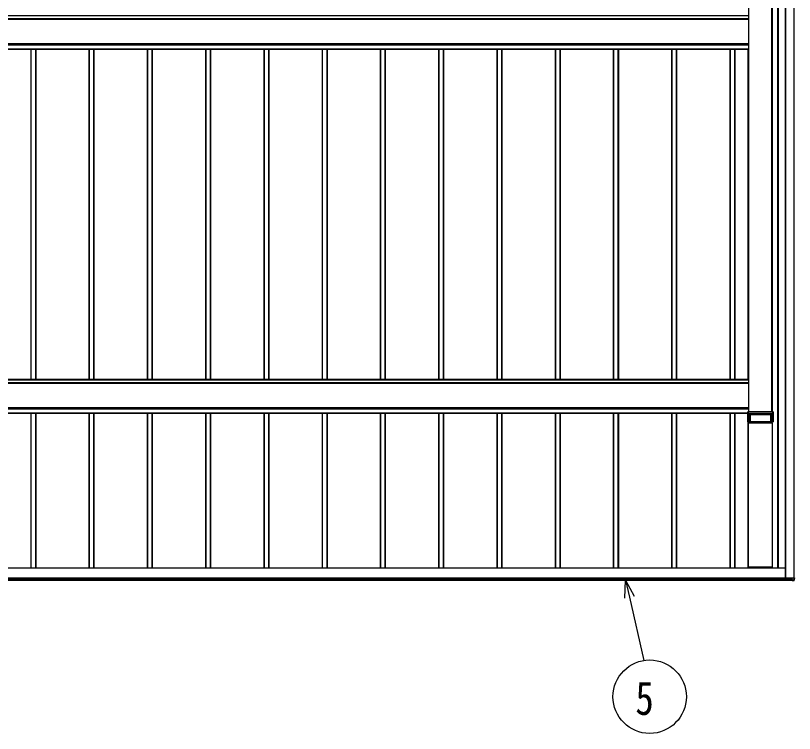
# Model space of a CAD drawing. Units: millimetres, scale not verified. Extents: x -14718 to 14718, y -10396 to 10396.
# Drawn here: x -4719 to -2046, y -3671 to -1207 of the extents above; entities that cross this region are included whole.
import ezdxf
from ezdxf.enums import TextEntityAlignment as Align

# ---------------------------------------------------------------- set-up
doc = ezdxf.new("R2010")
doc.units = ezdxf.units.MM
doc.header["$LTSCALE"] = 50
doc.layers.add('0-4_YKK_A1', color=4, linetype='Continuous')
doc.layers.add('0-5_YKK_D', color=6, linetype='Continuous')
doc.styles.add('ＭＳ ゴシック', font='')
doc.styles.get('ＭＳ ゴシック').set_extended_font_data('MS Gothic')

msp = doc.modelspace()

# ---------------------------------------------------------------- linework, layer by layer
at = {"layer": '0-4_YKK_A1'}
for p, q in [((-2077.43, 1859.6), (-2077.43, -3138.06)), ((-2076.93, 1859.61), (-2076.93, -3138.04)), ((-2047.93, 1858.12), (-2047.93, -3136.49)), ((-2047.43, 1858.1), (-2047.43, -3136.49)), ((-2102.93, -3103.62), (-2102.93, 1745.57)), ((-2102.43, -3103.62), (-2102.43, 1745.56)), ((-2100.43, -3103.62), (-2100.43, 1744.45)), ((-2202.43, -2567.3), (-2202.43, 1294.25)), ((-2201.93, -2567.3), (-2201.93, 1294.25)), ((-2122.93, -2567.3), (-2122.93, 1294.25)), ((-2122.43, -2567.3), (-2122.43, 1294.25)), ((-2122.13, -2567.3), (-2122.13, 1294.24)), ((-2121.93, 1294.23), (-2121.93, -2567.3)), ((-7301.93, -1207.73), (-2202.93, -1207.73)), ((-2202.93, -1218.77), (-7301.93, -1218.77)), ((-7301.93, -1219.25), (-2202.93, -1219.25)), ((-2202.93, -1219.25), (-2202.93, -1218.77)), ((-2202.43, -1231.62), (-2202.93, -1231.62)), ((-2202.43, -1233.35), (-2202.93, -1233.35)), ((-7301.93, -1303.2), (-2202.93, -1303.2)), ((-7301.93, -1303.72), (-2202.93, -1303.72)), ((-7301.93, -1307.14), (-2202.93, -1307.14)), ((-7301.93, -1308.17), (-2202.93, -1308.17)), ((-2202.43, -1289.59), (-2202.93, -1289.59)), ((-2202.43, -1291.32), (-2202.93, -1291.32)), ((-2202.93, -1307.14), (-2202.93, -1303.72)), ((-2202.93, -1308.17), (-2202.93, -1307.14)), ((-7301.93, -1321.66), (-2202.93, -1321.66)), ((-7301.93, -1322.18), (-2202.93, -1322.18)), ((-7301.93, -1322.23), (-2202.93, -1322.23)), ((-7300.43, -1322.23), (-2204.43, -1322.23)), ((-4666.43, -2456.49), (-4666.43, -1322.23)), ((-4665.43, -2456.49), (-4665.43, -1322.23)), ((-4650.43, -2456.49), (-4650.43, -1322.23)), ((-4649.43, -2456.49), (-4649.43, -1322.23)), ((-4649.13, -2456.49), (-4649.13, -1322.23)), ((-4466.43, -2456.49), (-4466.43, -1322.23)), ((-4465.43, -2456.49), (-4465.43, -1322.23)), ((-4450.43, -2456.49), (-4450.43, -1322.23)), ((-4449.43, -2456.49), (-4449.43, -1322.23)), ((-4449.13, -2456.49), (-4449.13, -1322.23)), ((-4266.43, -2456.49), (-4266.43, -1322.23)), ((-4265.43, -2456.49), (-4265.43, -1322.23)), ((-4250.43, -2456.49), (-4250.43, -1322.23)), ((-4249.43, -2456.49), (-4249.43, -1322.23)), ((-4249.13, -2456.49), (-4249.13, -1322.23)), ((-4066.43, -2456.49), (-4066.43, -1322.23)), ((-4065.43, -2456.49), (-4065.43, -1322.23)), ((-4050.43, -2456.49), (-4050.43, -1322.23)), ((-4049.43, -2456.49), (-4049.43, -1322.23)), ((-4049.13, -2456.49), (-4049.13, -1322.23)), ((-3866.43, -2456.49), (-3866.43, -1322.23)), ((-3865.43, -2456.49), (-3865.43, -1322.23)), ((-3850.43, -2456.49), (-3850.43, -1322.23)), ((-3849.43, -2456.49), (-3849.43, -1322.23)), ((-3849.13, -2456.49), (-3849.13, -1322.23)), ((-3666.43, -2456.49), (-3666.43, -1322.23)), ((-3665.43, -2456.49), (-3665.43, -1322.23)), ((-3650.43, -2456.49), (-3650.43, -1322.23)), ((-3649.43, -2456.49), (-3649.43, -1322.23)), ((-3649.13, -2456.49), (-3649.13, -1322.23)), ((-3466.43, -2456.49), (-3466.43, -1322.23)), ((-3465.43, -2456.49), (-3465.43, -1322.23)), ((-3450.43, -2456.49), (-3450.43, -1322.23)), ((-3449.43, -2456.49), (-3449.43, -1322.23)), ((-3449.13, -2456.49), (-3449.13, -1322.23)), ((-3266.43, -2456.49), (-3266.43, -1322.23)), ((-3265.43, -2456.49), (-3265.43, -1322.23)), ((-3250.43, -2456.49), (-3250.43, -1322.23)), ((-3249.43, -2456.49), (-3249.43, -1322.23)), ((-3249.13, -2456.49), (-3249.13, -1322.23)), ((-3066.43, -2456.49), (-3066.43, -1322.23)), ((-3065.43, -2456.49), (-3065.43, -1322.23)), ((-3050.43, -2456.49), (-3050.43, -1322.23)), ((-3049.43, -2456.49), (-3049.43, -1322.23)), ((-3049.13, -2456.49), (-3049.13, -1322.23)), ((-2866.43, -2456.49), (-2866.43, -1322.23)), ((-2865.43, -2456.49), (-2865.43, -1322.23)), ((-2850.43, -2456.49), (-2850.43, -1322.23)), ((-2849.43, -2456.49), (-2849.43, -1322.23)), ((-2849.13, -2456.49), (-2849.13, -1322.23)), ((-2666.43, -2456.49), (-2666.43, -1322.23)), ((-2665.43, -2456.49), (-2665.43, -1322.23)), ((-2650.43, -2456.49), (-2650.43, -1322.23)), ((-2649.43, -2456.49), (-2649.43, -1322.23)), ((-2649.13, -2456.49), (-2649.13, -1322.23)), ((-2466.43, -2456.49), (-2466.43, -1322.23)), ((-2465.43, -2456.49), (-2465.43, -1322.23)), ((-2450.43, -2456.49), (-2450.43, -1322.23)), ((-2449.43, -2456.49), (-2449.43, -1322.23)), ((-2449.13, -2456.49), (-2449.13, -1322.23)), ((-2266.43, -2456.49), (-2266.43, -1322.23)), ((-2265.43, -2456.49), (-2265.43, -1322.23)), ((-2250.43, -2456.49), (-2250.43, -1322.23)), ((-2249.43, -2456.49), (-2249.43, -1322.23)), ((-2249.13, -2456.49), (-2249.13, -1322.23)), ((-2204.43, -2456.49), (-2204.43, -1322.23)), ((-2202.93, -1322.23), (-2202.93, -1322.18)), ((-2202.93, -1322.23), (-2202.93, -1322.23)), ((-2202.93, -2456.49), (-7301.93, -2456.49)), ((-7301.93, -2456.97), (-2202.93, -2456.97)), ((-2202.93, -2468.01), (-7301.93, -2468.01)), ((-7301.93, -2468.49), (-2202.93, -2468.49)), ((-2202.93, -2468.49), (-2202.93, -2468.01)), ((-2202.43, -2480.86), (-2202.93, -2480.86)), ((-2202.43, -2482.59), (-2202.93, -2482.59)), ((-2202.43, -2538.83), (-2202.93, -2538.83)), ((-7301.93, -2552.44), (-2202.93, -2552.44)), ((-7301.93, -2552.96), (-2202.93, -2552.96)), ((-7301.93, -2556.38), (-2202.93, -2556.38)), ((-7301.93, -2557.41), (-2202.93, -2557.41)), ((-2202.43, -2540.56), (-2202.93, -2540.56)), ((-2202.93, -2556.38), (-2202.93, -2552.96)), ((-2202.93, -2557.41), (-2202.93, -2556.38)), ((-2202.93, -2567.3), (-2202.93, -2557.41)), ((-7299.43, -2570.9), (-2205.43, -2570.9)), ((-7299.43, -2571.42), (-2205.43, -2571.42)), ((-7299.43, -2571.47), (-2205.43, -2571.47)), ((-7299.43, -2571.47), (-2205.43, -2571.47)), ((-4666.43, -3103.62), (-4666.43, -2571.47)), ((-4665.43, -3103.62), (-4665.43, -2571.47)), ((-4650.43, -3103.62), (-4650.43, -2571.47)), ((-4649.43, -3103.62), (-4649.43, -2571.47)), ((-4649.13, -3103.62), (-4649.13, -2571.47)), ((-4466.43, -3103.62), (-4466.43, -2571.47)), ((-4465.43, -3103.62), (-4465.43, -2571.47)), ((-4450.43, -3103.62), (-4450.43, -2571.47)), ((-4449.43, -3103.62), (-4449.43, -2571.47)), ((-4449.13, -3103.62), (-4449.13, -2571.47)), ((-4266.43, -3103.62), (-4266.43, -2571.47)), ((-4265.43, -3103.62), (-4265.43, -2571.47)), ((-4250.43, -3103.62), (-4250.43, -2571.47)), ((-4249.43, -3103.62), (-4249.43, -2571.47)), ((-4249.13, -3103.62), (-4249.13, -2571.47)), ((-4066.43, -3103.62), (-4066.43, -2571.47)), ((-4065.43, -3103.62), (-4065.43, -2571.47)), ((-4050.43, -3103.62), (-4050.43, -2571.47)), ((-4049.43, -3103.62), (-4049.43, -2571.47)), ((-4049.13, -3103.62), (-4049.13, -2571.47)), ((-3866.43, -3103.62), (-3866.43, -2571.47)), ((-3865.43, -3103.62), (-3865.43, -2571.47)), ((-3850.43, -3103.62), (-3850.43, -2571.47)), ((-3849.43, -3103.62), (-3849.43, -2571.47)), ((-3849.13, -3103.62), (-3849.13, -2571.47)), ((-3666.43, -3103.62), (-3666.43, -2571.47)), ((-3665.43, -3103.62), (-3665.43, -2571.47)), ((-3650.43, -3103.62), (-3650.43, -2571.47)), ((-3649.43, -3103.62), (-3649.43, -2571.47)), ((-3649.13, -3103.62), (-3649.13, -2571.47)), ((-3466.43, -3103.62), (-3466.43, -2571.47)), ((-3465.43, -3103.62), (-3465.43, -2571.47)), ((-3450.43, -3103.62), (-3450.43, -2571.47)), ((-3449.43, -3103.62), (-3449.43, -2571.47)), ((-3449.13, -3103.62), (-3449.13, -2571.47)), ((-3266.43, -3103.62), (-3266.43, -2571.47)), ((-3265.43, -3103.62), (-3265.43, -2571.47)), ((-3250.43, -3103.62), (-3250.43, -2571.47)), ((-3249.43, -3103.62), (-3249.43, -2571.47)), ((-3249.13, -3103.62), (-3249.13, -2571.47)), ((-3066.43, -3103.62), (-3066.43, -2571.47)), ((-3065.43, -3103.62), (-3065.43, -2571.47)), ((-3050.43, -3103.62), (-3050.43, -2571.47)), ((-3049.43, -3103.62), (-3049.43, -2571.47)), ((-3049.13, -3103.62), (-3049.13, -2571.47)), ((-2866.43, -3103.62), (-2866.43, -2571.47)), ((-2865.43, -3103.62), (-2865.43, -2571.47)), ((-2850.43, -3103.62), (-2850.43, -2571.47)), ((-2849.43, -3103.62), (-2849.43, -2571.47)), ((-2849.13, -3103.62), (-2849.13, -2571.47)), ((-2666.43, -3103.62), (-2666.43, -2571.47)), ((-2665.43, -3103.62), (-2665.43, -2571.47)), ((-2650.43, -3103.62), (-2650.43, -2571.47)), ((-2649.43, -3103.62), (-2649.43, -2571.47)), ((-2649.13, -3103.62), (-2649.13, -2571.47)), ((-2466.43, -3103.62), (-2466.43, -2571.47)), ((-2465.43, -3103.62), (-2465.43, -2571.47)), ((-2450.43, -3103.62), (-2450.43, -2571.47)), ((-2449.43, -3103.62), (-2449.43, -2571.47)), ((-2449.13, -3103.62), (-2449.13, -2571.47)), ((-2266.43, -3103.62), (-2266.43, -2571.47)), ((-2265.43, -3103.62), (-2265.43, -2571.47)), ((-2250.43, -3103.62), (-2250.43, -2571.47)), ((-2249.43, -3103.62), (-2249.43, -2571.47)), ((-2249.13, -3103.62), (-2249.13, -2571.47)), ((-2205.1, -2572.86), (-2205.43, -2567.32)), ((-2205.43, -2567.32), (-2205.43, -2570.86)), ((-2205.43, -2570.87), (-2205.43, -2570.86)), ((-2205.43, -2601.84), (-2205.43, -2570.87)), ((-2205.1, -2576.07), (-2205.1, -2572.86)), ((-2205.1, -2576.35), (-2205.1, -2576.07)), ((-2119.93, -2567.3), (-2204.94, -2567.3)), ((-2204.94, -2567.3), (-2204.6, -2572.84)), ((-2204.93, -2577.14), (-2204.93, -2601.82)), ((-2204.6, -2572.84), (-2120.27, -2572.84)), ((-2204.6, -2572.84), (-2204.6, -2573.33)), ((-2204.6, -2573.33), (-2204.6, -2576.54)), ((-2204.6, -2576.54), (-2204.6, -2576.82)), ((-2204.6, -2576.82), (-2198.88, -2576.82)), ((-2198.88, -2577.34), (-2204.54, -2577.34)), ((-2198.88, -2577.34), (-2198.88, -2576.82)), ((-2198.88, -2601.82), (-2198.88, -2577.34)), ((-2198.41, -2577.35), (-2198.41, -2601.84)), ((-2198.11, -2577.38), (-2198.41, -2577.35)), ((-2198.11, -2601.86), (-2198.11, -2577.38)), ((-2197.94, -2576.84), (-2197.64, -2576.87)), ((-2197.64, -2576.87), (-2127.23, -2576.87)), ((-2197.64, -2577.39), (-2197.64, -2576.87)), ((-2197.64, -2577.39), (-2197.64, -2601.88)), ((-2127.23, -2577.39), (-2197.64, -2577.39)), ((-2127.23, -2576.87), (-2126.92, -2576.84)), ((-2127.23, -2577.39), (-2127.23, -2576.87)), ((-2127.23, -2601.88), (-2127.23, -2577.39)), ((-2126.45, -2577.35), (-2126.76, -2577.38)), ((-2126.76, -2577.38), (-2126.76, -2601.86)), ((-2126.45, -2601.84), (-2126.45, -2577.35)), ((-2125.99, -2576.82), (-2120.27, -2576.82)), ((-2125.99, -2577.34), (-2125.99, -2576.82)), ((-2125.99, -2577.34), (-2125.99, -2601.82)), ((-2120.33, -2577.34), (-2125.99, -2577.34)), ((-2120.27, -2572.84), (-2119.93, -2567.3)), ((-2120.27, -2576.54), (-2120.27, -2573.33)), ((-2120.27, -2576.82), (-2120.27, -2576.54)), ((-2119.93, -2601.82), (-2119.93, -2577.14)), ((-2119.43, -2567.32), (-2119.77, -2572.86)), ((-2119.77, -2572.86), (-2119.77, -2576.07)), ((-2119.77, -2576.07), (-2119.77, -2576.35)), ((-2119.43, -2570.86), (-2119.43, -2567.32)), ((-2119.43, -2570.86), (-2119.43, -2570.87)), ((-2119.43, -2570.87), (-2119.43, -2601.84)), ((-2205.43, -2601.84), (-2205.43, -2601.93)), ((-2205.43, -2601.93), (-2202.93, -2601.93)), ((-2198.88, -2601.82), (-2204.93, -2601.82)), ((-2204.43, -3103.62), (-2204.43, -2601.93)), ((-2203.43, -3100.73), (-2203.43, -2605.83)), ((-2121.73, -2605.82), (-2203.13, -2605.82)), ((-2203.13, -3100.72), (-2203.13, -2605.82)), ((-2202.93, -2601.89), (-2200.28, -2601.89)), ((-2202.93, -2601.93), (-2202.93, -2601.89)), ((-2202.43, -2601.89), (-2202.43, -2605.82)), ((-2200.64, -2601.89), (-2200.64, -2605.82)), ((-2200.34, -2605.82), (-2200.34, -2601.89)), ((-2199.81, -2601.91), (-2199.51, -2601.93)), ((-2199.04, -2601.95), (-2125.83, -2601.95)), ((-2198.11, -2601.86), (-2198.41, -2601.84)), ((-2127.23, -2601.88), (-2197.64, -2601.88)), ((-2126.45, -2601.84), (-2126.76, -2601.86)), ((-2119.93, -2601.82), (-2125.99, -2601.82)), ((-2125.36, -2601.93), (-2125.05, -2601.91)), ((-2124.58, -2601.89), (-2121.93, -2601.89)), ((-2124.54, -2605.82), (-2124.54, -2601.89)), ((-2124.24, -2605.82), (-2124.24, -2601.89)), ((-2122.43, -2605.82), (-2122.43, -2601.89)), ((-2122.13, -2605.82), (-2122.13, -2601.89)), ((-2121.93, -2601.89), (-2121.93, -2601.93)), ((-2121.93, -2601.93), (-2119.43, -2601.93)), ((-2121.73, -3100.72), (-2121.73, -2605.82)), ((-2121.43, -3100.73), (-2121.43, -2605.83)), ((-2119.43, -2601.93), (-2119.43, -2601.84)), ((-2203.43, -3100.73), (-2203.43, -3100.75)), ((-2121.73, -3100.72), (-2203.13, -3100.72)), ((-2203.13, -3100.76), (-2199.93, -3100.76)), ((-2202.43, -3103.62), (-2202.43, -3100.76)), ((-2199.63, -3100.77), (-2199.63, -3100.85)), ((-2199.13, -3100.87), (-2198.93, -3100.87)), ((-2198.43, -3100.85), (-2198.43, -3100.77)), ((-2198.13, -3100.76), (-2167.93, -3100.76)), ((-2167.63, -3100.77), (-2167.63, -3100.85)), ((-2167.13, -3100.87), (-2166.93, -3100.87)), ((-2166.43, -3100.85), (-2166.43, -3100.77)), ((-2166.13, -3100.76), (-2158.73, -3100.76)), ((-2158.43, -3100.77), (-2158.43, -3100.85)), ((-2157.93, -3100.87), (-2157.73, -3100.87)), ((-2157.23, -3100.85), (-2157.23, -3100.77)), ((-2156.93, -3100.76), (-2126.73, -3100.76)), ((-2126.43, -3100.77), (-2126.43, -3100.85)), ((-2125.93, -3100.87), (-2125.73, -3100.87)), ((-2125.23, -3100.85), (-2125.23, -3100.77)), ((-2124.93, -3100.76), (-2121.73, -3100.76)), ((-2122.43, -3103.62), (-2122.43, -3100.76)), ((-2122.13, -3103.62), (-2122.13, -3100.76)), ((-2121.43, -3100.75), (-2121.43, -3100.73)), ((-2077.43, -3103.62), (-7325.93, -3103.62)), ((-2077.43, -3104.1), (-7325.93, -3104.1)), ((-2053.93, -3138.28), (-7344.93, -3138.28)), ((-2053.93, -3138.55), (-7344.93, -3138.55)), ((-2053.93, -3138.84), (-7344.93, -3138.84)), ((-2053.93, -3143.04), (-7344.93, -3143.04)), ((-2053.93, -3143.55), (-7344.93, -3143.55)), ((-7344.93, -3144.91), (-2053.93, -3144.91)), ((-2053.93, -3144.91), (-7344.93, -3144.91)), ((-2076.93, -3138.04), (-2053.93, -3138.04)), ((-2052.73, -3138), (-2053.93, -3138)), ((-2053.93, -3138.31), (-2053.93, -3138)), ((-2053.93, -3144.03), (-2053.93, -3138.31)), ((-2052.73, -3138.31), (-2053.93, -3138.31)), ((-2053.93, -3144.52), (-2053.93, -3144.03)), ((-2053.93, -3144.03), (-2046.89, -3144.03)), ((-2053.93, -3145.95), (-2053.93, -3144.52)), ((-2053.93, -3145.95), (-2046.89, -3145.95)), ((-2053.93, -3145.95), (-2053.93, -3145.95)), ((-2053.93, -3145.95), (-2046.89, -3145.95)), ((-2052.73, -3138), (-2052.73, -3138.31)), ((-2052.43, -3137.7), (-2052.43, -3136.5)), ((-2052.13, -3136.49), (-2046.43, -3136.49)), ((-2052.13, -3136.49), (-2052.13, -3137.71)), ((-2046.89, -3144.03), (-2046.43, -3136.49)), ((-2046.89, -3145.95), (-2046.89, -3144.52)), ((-2046.89, -3145.95), (-2046.89, -3145.95)), ((-2045.93, -3136.5), (-2046.4, -3144.05)), ((-2046.4, -3145.48), (-2045.93, -3137.97)), ((-2046.4, -3144.05), (-2046.4, -3145.48)), ((-2045.93, -3136.5), (-2045.93, -3137.97))]:
    msp.add_line(p, q, dxfattribs=at)
for points in [[(-2202.93, -1218.77), (-2202.93, -1207.73), (-2202.93, -1207.25)], [(-2202.93, -1303.72), (-2202.93, -1303.2), (-2202.93, -1219.25)], [(-2202.93, -1322.18), (-2202.93, -1321.66), (-2202.93, -1308.17)], [(-2202.93, -2468.01), (-2202.93, -2456.97), (-2202.93, -2456.49)], [(-2202.93, -2552.96), (-2202.93, -2552.44), (-2202.93, -2468.49)], [(-2120.27, -2572.84), (-2120.27, -2573.33), (-2204.6, -2573.33)], [(-2119.43, -2570.87), (-2119.44, -2571.11), (-2119.47, -2571.82), (-2119.52, -2572.98), (-2119.58, -2574.54), (-2119.65, -2576.45)], [(-2053.93, -3138.08), (-2077.43, -3138.08), (-2077.43, -3138.06)], [(-2046.89, -3144.03), (-2046.89, -3144.52), (-2053.93, -3144.52)]]:
    msp.add_lwpolyline(points, dxfattribs=at)
for centre, radius, start, end in [((-2205.63, -1226.69), 3.2, 0.00124, 32.47925), ((-2205.63, -1296.25), 3.2, 327.52075, 359.99876), ((-2205.63, -1299.04), 3.2, 327.52075, 359.99876), ((-2205.63, -2475.93), 3.2, 0.00124, 32.47925), ((-2205.63, -2545.49), 3.2, 327.52075, 359.99876), ((-2205.63, -2548.28), 3.2, 327.52075, 359.99876), ((-2205.22, -2576.14), 0.316, 269.92958, 293.81968), ((-2204.26, -2576.46), 0.96, 179.80605, 225.38861), ((-2204.6, -2572.83), 0.5, 183.51882, 270.01603), ((-2204.6, -2576.04), 0.5, 183.51882, 270.01603), ((-2204.6, -2576.32), 0.5, 183.51882, 270.01603), ((-2205.01, -2568.05), 4.81, 269.02269, 274.97488), ((-2204.13, -2576.21), 0.986, 192.62055, 227.05843), ((-2213.95, -2571.24), 10.78, 326.80485, 328.11338), ((-2203.34, -2574.45), 3.12, 239.29989, 247.48268), ((-2207.73, -2579.14), 3.67, 29.36084, 36.96883), ((-2198.74, -2590.34), 13.52, 86.60841, 90.59189), ((-2198.81, -2584.1), 6.76, 86.60841, 90.59189), ((-2197.92, -2577.34), 0.493, 92.64264, 181.56286), ((-2197.62, -2577.37), 0.493, 92.64264, 181.56286), ((-2197.71, -2570.63), 6.76, 266.60841, 270.59189), ((-2127.25, -2577.37), 0.493, 358.43714, 87.35736), ((-2127.16, -2570.63), 6.76, 269.40811, 273.39159), ((-2126.95, -2577.34), 0.493, 358.43714, 87.35736), ((-2126.12, -2590.34), 13.52, 89.40811, 93.39159), ((-2126.05, -2584.1), 6.76, 89.40811, 93.39159), ((-2117.14, -2579.14), 3.67, 143.03117, 150.63916), ((-2121.53, -2574.45), 3.12, 292.51732, 300.70011), ((-2119.86, -2568.05), 4.81, 265.02512, 270.97731), ((-2120.27, -2572.83), 0.5, 269.98397, 356.48118), ((-2120.27, -2576.04), 0.5, 269.98397, 356.48118), ((-2120.27, -2576.32), 0.5, 269.98397, 356.48118), ((-2120.68, -2576.24), 0.921, 311.68739, 348.63363), ((-2110.91, -2571.24), 10.78, 211.88662, 213.19515), ((-2120.61, -2576.45), 0.966, 314.75557, 0.04976), ((-2119.65, -2576.14), 0.316, 246.18032, 270.07042), ((-2205.06, -2605.42), 3.6, 88.01091, 95.98665), ((-2203.21, -2607.98), 2.16, 88.01091, 95.98665), ((-2200.21, -2608.65), 6.76, 86.60841, 90.59189), ((-2199.11, -2595.19), 6.76, 266.60841, 270.59189), ((-2198.81, -2608.58), 6.76, 86.60841, 90.59189), ((-2197.71, -2595.12), 6.76, 266.60841, 270.59189), ((-2127.16, -2595.12), 6.76, 269.40811, 273.39159), ((-2126.05, -2608.58), 6.76, 89.40811, 93.39159), ((-2125.76, -2595.19), 6.76, 269.40811, 273.39159), ((-2124.65, -2608.65), 6.76, 89.40811, 93.39159), ((-2121.66, -2607.98), 2.16, 84.01335, 91.98909), ((-2119.81, -2605.42), 3.6, 84.01335, 91.98909), ((-2203.21, -3102.88), 2.16, 88.01091, 95.98665), ((-2203.21, -3098.6), 2.16, 264.01335, 271.98909), ((-2199.86, -3102.92), 2.16, 84.01335, 91.98909), ((-2199.26, -3097.27), 3.6, 264.01335, 271.98909), ((-2198.81, -3097.27), 3.6, 268.01091, 275.98665), ((-2198.21, -3102.92), 2.16, 88.01091, 95.98665), ((-2167.86, -3102.92), 2.16, 84.01335, 91.98909), ((-2167.26, -3097.27), 3.6, 264.01335, 271.98909), ((-2166.81, -3097.27), 3.6, 268.01091, 275.98665), ((-2166.21, -3102.92), 2.16, 88.01091, 95.98665), ((-2158.66, -3102.92), 2.16, 84.01335, 91.98909), ((-2158.06, -3097.27), 3.6, 264.01335, 271.98909), ((-2157.61, -3097.27), 3.6, 268.01091, 275.98665), ((-2157.01, -3102.92), 2.16, 88.01091, 95.98665), ((-2126.66, -3102.92), 2.16, 84.01335, 91.98909), ((-2126.06, -3097.27), 3.6, 264.01335, 271.98909), ((-2125.61, -3097.27), 3.6, 268.01091, 275.98665), ((-2125.01, -3102.92), 2.16, 88.01091, 95.98665), ((-2121.66, -3102.88), 2.16, 84.01335, 91.98909), ((-2121.66, -3098.6), 2.16, 268.01091, 275.98665), ((-2077.06, -3141.63), 3.6, 88.01091, 95.98665), ((-2052.21, -3134.84), 2.87, 265.50564, 271.49539), ((-2046.48, -3139.24), 4.81, 265.02512, 270.97731), ((-2046.89, -3144.02), 0.5, 269.98397, 356.48118), ((-2046.89, -3145.45), 0.5, 270, 356.49039), ((-2046.89, -3145.45), 0.5, 269.98397, 356.48118)]:
    msp.add_arc(centre, radius, start, end, dxfattribs=at)
for centre, major_axis, ratio, start_param, end_param in [((-2204.64, -2583.92), (-0.8, 13.07), 0.00013, 5.3232351, 6.2479091), ((-2204.93, -2567.32), (0.501, 0), 0.034899, 1.5745278, 3.1415972), ((-2204.93, -2583.94), (-0.5, 13.07), 0.000051, 5.3224402, 6.2845183), ((-2205.04, -2577.35), (-0.06, 1), 0.002127, 0.0347766, 0.3856251), ((-2204.54, -2577.32), (-0.061, 0.5), 0.004206, 0.0343924, 1.6051887), ((-2120.33, -2577.32), (0.061, 0.5), 0.004206, 4.6779966, 6.2487929), ((-2119.94, -2567.32), (0.501, 0), 0.034899, 6.2831808, 7.8502502), ((-2120.23, -2583.92), (0.8, 13.07), 0.00013, 0.0352762, 0.9599502), ((-2119.83, -2577.35), (0.06, 1), 0.002127, 5.8975602, 6.2484087), ((-2052.73, -3137.7), (0, 0.301), 0.996353, 3.1415927, 4.712389), ((-2052.73, -3137.71), (0, 0.601), 0.998477, 3.1415927, 4.712389), ((-2052.13, -3136.5), (0.3, 0), 0.034965, 1.5707963, 3.1415927), ((-2046.44, -3136.51), (0.501, 0), 0.034899, 6.2831808, 7.8502502)]:
    msp.add_ellipse(centre, major_axis=major_axis, ratio=ratio, start_param=start_param, end_param=end_param, dxfattribs=at)
at = {"layer": '0-5_YKK_D'}
for points in [[(-2627.58, -3206.47), (-2625.29, -3144.91), (-2596.49, -3199.37)], [(-2625.29, -3144.91), (-2612.04, -3202.92), (-2562.32, -3420.45)]]:
    msp.add_lwpolyline(points, dxfattribs=at)
msp.add_circle((-2542.72, -3544.91), 126, dxfattribs=at)

# ---------------------------------------------------------------- texts
at = {"layer": '0-5_YKK_D', "style": 'ＭＳ ゴシック', "width": 0.8}
msp.add_text('5', height=115.5, dxfattribs=at).set_placement((-2591.68, -3642.03), align=Align.BOTTOM_LEFT)

doc.saveas('drawing.dxf')
